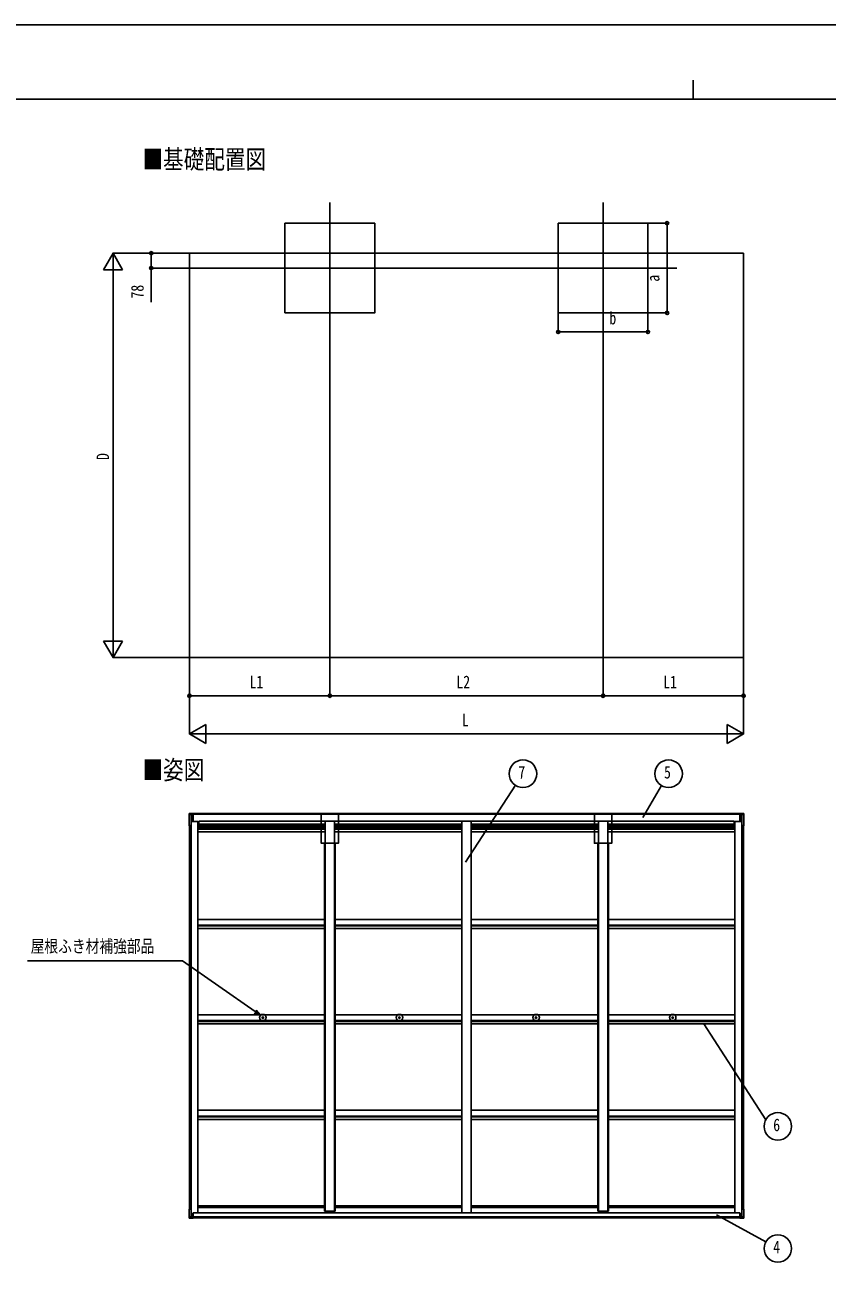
# Model space of a CAD drawing. Units: millimetres, scale not verified. Extents: x -8410 to 8410, y -5940 to 5940.
# Drawn here: x -3512 to 693, y -554 to 5940 of the extents above; entities that cross this region are included whole.
import ezdxf
from ezdxf.enums import TextEntityAlignment as Align

# ---------------------------------------------------------------- set-up
doc = ezdxf.new("R2010")
doc.units = ezdxf.units.MM
doc.header["$LTSCALE"] = 30
for name, color, linetype in [('0-2_USER1', 3, 'Continuous'), ('0-3_YKK_12', 2, 'Continuous'), ('0-4_YKK_13', 4, 'Continuous'), ('0-5_YKK_A1', 4, 'Continuous'), ('0-6_YKK_D', 6, 'Continuous'), ('0-7_YKK_ZWAK', 7, 'Continuous')]:
    doc.layers.add(name, color=color, linetype=linetype)
doc.styles.add('ＭＳ ゴシック', font='')
doc.styles.get('ＭＳ ゴシック').set_extended_font_data('MS Gothic')

msp = doc.modelspace()

# ---------------------------------------------------------------- linework, layer by layer
at = {"layer": '0-3_YKK_12'}
for p, q in [((-1913.61, 5009.42), (-1913.61, 4083.46)), ((-481.61, 5009.42), (-481.61, 4083.46)), ((-2299.87, 4665.6), (-95.35, 4665.6))]:
    msp.add_line(p, q, dxfattribs=at)
at = {"layer": '0-4_YKK_13'}
for p, q in [((-2651.61, 1744.7), (-2651.61, 1808.26)), ((-2649.61, 1808.37), (-2649.61, 1803.09)), ((-2649.61, 1803.09), (-2640.61, 1803.14)), ((-2640.61, 1803.14), (-2640.61, 1744.96)), ((-2629.61, 1808.5), (-2639.09, 1808.5)), ((-2638.81, 1802.93), (-2638.81, 1765.21)), ((-2635.62, 1785.78), (-2629.61, 1785.78)), ((-2635.62, 1785.78), (-2635.62, 1765.21)), ((-2630.63, 1808.43), (-2629.61, 1808.43)), ((-2629.61, 1808.43), (-2629.61, 1808.5)), ((-2629.61, 1808.43), (-2629.61, 1804.08)), ((-2629.61, 1802.93), (-2629.61, 1804.08)), ((234.39, 1808.5), (243.87, 1808.5)), ((234.39, 1808.43), (234.39, 1808.5)), ((235.41, 1808.43), (234.39, 1808.43)), ((234.39, 1808.43), (234.39, 1804.08)), ((234.39, 1802.93), (234.39, 1804.08)), ((240.4, 1785.78), (234.39, 1785.78)), ((240.4, 1785.78), (240.4, 1765.21)), ((243.59, 1802.93), (243.59, 1765.21)), ((254.39, 1803.09), (245.39, 1803.14)), ((245.39, 1803.14), (245.39, 1744.96)), ((254.39, 1808.37), (254.39, 1803.09)), ((256.39, 1744.7), (256.39, 1808.26)), ((-2651.61, 1744.7), (-2651.61, 1742.5)), ((-2650.11, 1744.7), (-2650.11, 1742.5)), ((-2640.61, 1744.96), (-2649.72, 1744.91)), ((-2640.61, 1744.8), (-2649.64, 1744.75)), ((-2639.91, 1749.72), (-2640.61, 1749.72)), ((-2640.61, 1744.8), (-2640.61, 1744.96)), ((-2639.91, 1749.49), (-2640.48, 1749.65)), ((244.69, 1749.72), (245.39, 1749.72)), ((244.69, 1749.49), (245.25, 1749.65)), ((245.39, 1744.96), (254.49, 1744.91)), ((245.39, 1744.8), (245.39, 1744.96)), ((245.39, 1744.8), (254.42, 1744.75)), ((254.89, 1744.7), (254.89, 1742.5)), ((256.39, 1744.7), (256.39, 1742.5)), ((-2267.07, 738.75), (-2265.96, 738.77)), ((-2267.07, 737.75), (-2265.96, 737.73)), ((-2265.96, 738.77), (-2265.44, 738.87)), ((-2265.96, 737.73), (-2265.44, 737.63)), ((-2265.34, 739.39), (-2265.44, 738.87)), ((-2265.34, 737.12), (-2265.44, 737.63)), ((-2265.32, 740.5), (-2265.34, 739.39)), ((-2265.32, 736.01), (-2265.34, 737.12)), ((-2264.32, 740.5), (-2264.3, 739.39)), ((-2264.32, 736.01), (-2264.3, 737.12)), ((-2264.3, 739.39), (-2264.2, 738.87)), ((-2264.3, 737.12), (-2264.2, 737.63)), ((-2263.68, 738.77), (-2264.2, 738.87)), ((-2263.68, 737.73), (-2264.2, 737.63)), ((-2262.58, 738.75), (-2263.68, 738.77)), ((-2262.58, 737.75), (-2263.68, 737.73)), ((-1551.07, 738.75), (-1549.96, 738.77)), ((-1551.07, 737.75), (-1549.96, 737.73)), ((-1549.96, 738.77), (-1549.44, 738.87)), ((-1549.96, 737.73), (-1549.44, 737.63)), ((-1549.34, 739.39), (-1549.44, 738.87)), ((-1549.34, 737.12), (-1549.44, 737.63)), ((-1549.32, 740.5), (-1549.34, 739.39)), ((-1549.32, 736.01), (-1549.34, 737.12)), ((-1548.32, 740.5), (-1548.3, 739.39)), ((-1548.32, 736.01), (-1548.3, 737.12)), ((-1548.3, 739.39), (-1548.2, 738.87)), ((-1548.3, 737.12), (-1548.2, 737.63)), ((-1547.68, 738.77), (-1548.2, 738.87)), ((-1547.68, 737.73), (-1548.2, 737.63)), ((-1546.58, 738.75), (-1547.68, 738.77)), ((-1546.58, 737.75), (-1547.68, 737.73)), ((-835.07, 738.75), (-833.96, 738.77)), ((-835.07, 737.75), (-833.96, 737.73)), ((-833.96, 738.77), (-833.44, 738.87)), ((-833.96, 737.73), (-833.44, 737.63)), ((-833.34, 739.39), (-833.44, 738.87)), ((-833.34, 737.12), (-833.44, 737.63)), ((-833.32, 740.5), (-833.34, 739.39)), ((-833.32, 736.01), (-833.34, 737.12)), ((-832.32, 740.5), (-832.3, 739.39)), ((-832.32, 736.01), (-832.3, 737.12)), ((-832.3, 739.39), (-832.2, 738.87)), ((-832.3, 737.12), (-832.2, 737.63)), ((-831.68, 738.77), (-832.2, 738.87)), ((-831.68, 737.73), (-832.2, 737.63)), ((-830.58, 738.75), (-831.68, 738.77)), ((-830.58, 737.75), (-831.68, 737.73)), ((-119.07, 738.75), (-117.96, 738.77)), ((-119.07, 737.75), (-117.96, 737.73)), ((-117.96, 738.77), (-117.44, 738.87)), ((-117.96, 737.73), (-117.44, 737.63)), ((-117.34, 739.39), (-117.44, 738.87)), ((-117.34, 737.12), (-117.44, 737.63)), ((-117.32, 740.5), (-117.34, 739.39)), ((-117.32, 736.01), (-117.34, 737.12)), ((-116.32, 740.5), (-116.3, 739.39)), ((-116.32, 736.01), (-116.3, 737.12)), ((-116.3, 739.39), (-116.2, 738.87)), ((-116.3, 737.12), (-116.2, 737.63)), ((-115.68, 738.77), (-116.2, 738.87)), ((-115.68, 737.73), (-116.2, 737.63)), ((-114.58, 738.75), (-115.68, 738.77)), ((-114.58, 737.75), (-115.68, 737.73)), ((-2651.61, -310.85), (-2651.61, -266.18)), ((-2651.61, -310.85), (-2651.61, -266.18)), ((-2651.61, -312.04), (-2651.61, -310.85)), ((-2651.61, -312.04), (-2651.61, -310.85)), ((-2651.61, -312.04), (-2629.61, -312.04)), ((-2651.61, -312.04), (-2629.61, -312.04)), ((-2640.66, -265.93), (-2649.72, -265.98)), ((-2640.66, -265.93), (-2649.72, -265.98)), ((-2640.61, -265.93), (-2640.61, -304.78)), ((-2640.61, -265.93), (-2640.61, -304.78)), ((-2640.61, -271.11), (-2639.91, -271.11)), ((-2640.61, -271.11), (-2639.91, -271.11)), ((-2639.91, -273.1), (-2640.56, -273.1)), ((-2640.56, -304.77), (-2640.56, -273.1)), ((-2639.91, -273.1), (-2640.56, -273.1)), ((-2640.56, -304.77), (-2640.56, -273.1)), ((-2640.56, -275.34), (-2639.91, -275.34)), ((-2640.56, -275.34), (-2639.91, -275.34)), ((-2638.81, -304.68), (-2638.81, -288.06)), ((-2638.81, -304.68), (-2638.81, -288.06)), ((-2635.62, -300.82), (-2635.62, -288.06)), ((-2635.62, -300.82), (-2635.62, -288.06)), ((-2635.62, -300.82), (-2629.61, -300.82)), ((-2635.62, -300.82), (-2629.61, -300.82)), ((-2629.61, -304.27), (-2630.63, -304.27)), ((-2629.61, -304.27), (-2630.63, -304.27)), ((-2630.63, -308.62), (-2629.61, -308.62)), ((-2630.63, -308.62), (-2629.61, -308.62)), ((-2629.61, -288.06), (-2629.61, -311.04)), ((-2629.61, -288.06), (-2629.61, -311.04)), ((-2629.61, -308.62), (-2629.61, -304.27)), ((-2629.61, -308.62), (-2629.61, -304.27)), ((-2629.61, -312.04), (-2629.61, -308.62)), ((-2629.61, -312.04), (-2629.61, -308.62)), ((234.39, -288.06), (234.39, -311.04)), ((240.4, -300.82), (234.39, -300.82)), ((234.39, -304.27), (235.41, -304.27)), ((234.39, -308.62), (234.39, -304.27)), ((235.41, -308.62), (234.39, -308.62)), ((234.39, -312.04), (234.39, -308.62)), ((256.39, -312.04), (234.39, -312.04)), ((240.4, -300.82), (240.4, -288.06)), ((243.59, -304.68), (243.59, -288.06)), ((245.39, -271.11), (244.69, -271.11)), ((244.69, -273.1), (245.34, -273.1)), ((245.34, -275.34), (244.69, -275.34)), ((245.34, -304.77), (245.34, -273.1)), ((245.39, -265.93), (245.39, -304.78)), ((245.44, -265.93), (254.49, -265.98)), ((256.39, -310.85), (256.39, -266.18)), ((256.39, -312.04), (256.39, -310.85))]:
    msp.add_line(p, q, dxfattribs=at)
for points in [[(-2629.61, 1802.93), (-2640.56, 1802.93), (-2640.61, 1802.93)], [(-2640.56, 1802.93), (-2640.56, 1751.71), (-2639.91, 1751.71)], [(-2631.54, 1808.44), (-2630.91, 1808.43), (-2630.63, 1808.43)], [(-2629.61, 1802.93), (-2629.61, 1793.49), (-2629.61, 1786.8), (-2629.61, 1774.02), (-2629.61, 1765.21)], [(234.39, 1802.93), (234.39, 1793.49), (234.39, 1786.8), (234.39, 1774.02), (234.39, 1765.21)], [(234.39, 1802.93), (245.34, 1802.93), (245.39, 1802.93)], [(236.32, 1808.44), (235.68, 1808.43), (235.41, 1808.43)], [(245.34, 1802.93), (245.34, 1751.71), (244.69, 1751.71)], [(-2640.48, 1749.65), (-2640.54, 1749.67), (-2640.61, 1749.68)], [(245.25, 1749.65), (245.32, 1749.67), (245.39, 1749.68)], [(-2649.61, -310.54), (-2649.61, -305.26), (-2631.54, -304.29)], [(-2649.61, -310.54), (-2649.61, -305.26), (-2631.54, -304.29)], [(-2629.61, -304.27), (-2629.61, -288.06), (-2639.91, -288.06)], [(-2629.61, -304.27), (-2629.61, -288.06), (-2639.91, -288.06)], [(-2630.63, -308.62), (-2631.29, -308.64), (-2631.54, -308.67)], [(-2630.63, -308.62), (-2631.29, -308.64), (-2631.54, -308.67)], [(234.39, -304.27), (234.39, -288.06), (244.69, -288.06)], [(235.41, -308.62), (236.06, -308.64), (236.32, -308.67)], [(254.39, -310.54), (254.39, -305.26), (236.32, -304.29)]]:
    msp.add_lwpolyline(points, dxfattribs=at)
for centre, radius in [((-2264.82, 738.25), 17), ((-2264.82, 738.25), 4), ((-1548.82, 738.25), 17), ((-1548.82, 738.25), 4), ((-832.82, 738.25), 17), ((-832.82, 738.25), 4), ((-116.82, 738.25), 17), ((-116.82, 738.25), 4)]:
    msp.add_circle(centre, radius, dxfattribs=at)
for centre, radius, start, end in [((-2650.1, 1798.81), 9.57, 87.70094, 99.08684), ((254.88, 1798.81), 9.57, 80.91316, 92.29906), ((-2650.11, 1747.24), 4.96, 252.34871, 275.71655), ((-2650.17, 1740.3), 4.63, 84.4046, 108.16698), ((-2649.75, 1743.6), 1.16, 84.4046, 108.16698), ((-2649.73, 1743.69), 1.24, 252.34871, 275.71655), ((254.88, 1747.24), 4.96, 264.28345, 287.65129), ((254.51, 1743.69), 1.24, 264.28345, 287.65129), ((254.53, 1743.6), 1.16, 71.83302, 95.5954), ((254.95, 1740.3), 4.63, 71.83302, 95.5954), ((-2264.82, 738.25), 2.3, 167.44414, 192.55586), ((-2264.82, 738.25), 2.3, 77.44414, 102.55586), ((-2264.82, 738.25), 2.3, 257.44414, 282.55586), ((-2264.82, 738.25), 2.3, 347.44414, 12.55586), ((-1548.82, 738.25), 2.3, 167.44414, 192.55586), ((-1548.82, 738.25), 2.3, 77.44414, 102.55586), ((-1548.82, 738.25), 2.3, 257.44414, 282.55586), ((-1548.82, 738.25), 2.3, 347.44414, 12.55586), ((-832.82, 738.25), 2.3, 167.44414, 192.55586), ((-832.82, 738.25), 2.3, 77.44414, 102.55586), ((-832.82, 738.25), 2.3, 257.44414, 282.55586), ((-832.82, 738.25), 2.3, 347.44414, 12.55586), ((-116.82, 738.25), 2.3, 167.44414, 192.55586), ((-116.82, 738.25), 2.3, 77.44414, 102.55586), ((-116.82, 738.25), 2.3, 257.44414, 282.55586), ((-116.82, 738.25), 2.3, 347.44414, 12.55586), ((-2650.17, -270.58), 4.63, 84.4046, 108.16698), ((-2650.17, -270.58), 4.63, 84.4046, 108.16698), ((-2650.24, -313.32), 2.82, 79.27265, 119.01918), ((-2650.24, -313.32), 2.82, 79.27265, 119.01918), ((-2640.56, -285.01), 19.09, 90.15684, 90.31383), ((-2640.56, -285.01), 19.09, 90.15684, 90.31383), ((-2630.65, -321.57), 17.3, 89.93384, 92.95357), ((-2630.65, -321.57), 17.3, 89.93384, 92.95357), ((235.43, -321.57), 17.3, 87.04643, 90.06616), ((245.34, -285.01), 19.09, 89.68617, 89.84316), ((255.02, -313.32), 2.82, 60.98082, 100.72735), ((254.95, -270.58), 4.63, 71.83302, 95.5954)]:
    msp.add_arc(centre, radius, start, end, dxfattribs=at)
for centre, major_axis, ratio, start_param, end_param in [((-2774.18, 1694.5), (2175.25, 11.95), 0.052119, 1.5132126, 1.5132608), ((-2662.36, 1694.5), (222.52, 16.05), 0.507219, 1.3953474, 1.4769191), ((-2665.41, 1694.5), (8.91, -111.9), 0.536296, 2.4808766, 2.5402998), ((267.14, 1694.5), (-222.52, 16.05), 0.507219, 4.8062662, 4.8878379), ((270.19, 1694.5), (-8.91, -111.9), 0.536296, 3.7428855, 3.8023087), ((378.96, 1694.5), (-2175.25, 11.95), 0.052119, 4.7699245, 4.7699727), ((-2774.18, -198.04), (2175.25, 11.95), 0.052119, 4.7693519, 4.7694001), ((-2774.18, -198.04), (2175.25, 11.95), 0.052119, 4.7693519, 4.7694001), ((-2662.36, -198.04), (222.52, 16.05), 0.507219, 4.7331065, 4.8146782), ((-2662.36, -198.04), (222.52, 16.05), 0.507219, 4.7331065, 4.8146782), ((-2665.41, -198.04), (8.91, -111.9), 0.536296, 0.3064994, 0.3659225), ((-2665.41, -198.04), (8.91, -111.9), 0.536296, 0.3064994, 0.3659225), ((267.14, -198.04), (-222.52, 16.05), 0.507219, 1.4685071, 1.5500788), ((270.19, -198.04), (-8.91, -111.9), 0.536296, 5.9172628, 5.9766859), ((378.96, -198.04), (-2175.25, 11.95), 0.052119, 1.5137852, 1.5138334)]:
    msp.add_ellipse(centre, major_axis=major_axis, ratio=ratio, start_param=start_param, end_param=end_param, dxfattribs=at)
at = {"layer": '0-5_YKK_A1'}
for p, q in [((-2649.61, 4743.4), (254.39, 4743.4)), ((-2649.61, 4743.4), (-2649.61, 2624.4)), ((254.39, 4743.4), (254.39, 2624.4)), ((254.39, 2624.4), (-2649.61, 2624.4)), ((-2629.61, 1807.33), (234.39, 1807.33)), ((-2629.61, 1807.33), (-2629.61, 1765.21)), ((-2629.61, 1804.74), (234.39, 1804.74)), ((-2604.61, 1765.21), (-2604.61, -285.02)), ((-2599.61, 1767.02), (204.39, 1767.02)), ((-2599.61, 1751.01), (-2599.61, 1767.02)), ((-1938.61, 1767.02), (-1938.61, -285.02)), ((-1888.61, 1767.02), (-1888.61, -285.02)), ((-1222.61, 1767.02), (-1222.61, -285.02)), ((-1172.61, 1767.02), (-1172.61, -285.02)), ((-506.61, 1767.02), (-506.61, -285.02)), ((-456.61, 1767.02), (-456.61, -285.02)), ((204.39, 1751.01), (204.39, 1767.02)), ((209.39, 1765.21), (209.39, -285.02)), ((209.39, 1765.21), (209.39, -285.02)), ((234.39, 1807.33), (234.39, 1765.21)), ((-2649.61, 1744.75), (-2649.61, -265.97)), ((-2604.61, 1751.01), (-1938.61, 1751.01)), ((-2604.61, 1742.94), (-1938.61, 1742.94)), ((-2604.61, 1734.74), (-1938.61, 1734.74)), ((-2604.61, 1730.81), (-1938.61, 1730.81)), ((-2604.61, 1725.73), (-1938.61, 1725.73)), ((-2604.61, 1711.73), (-1938.61, 1711.73)), ((-1888.61, 1751.01), (-1222.61, 1751.01)), ((-1888.61, 1742.94), (-1222.61, 1742.94)), ((-1888.61, 1734.74), (-1222.61, 1734.74)), ((-1888.61, 1730.81), (-1222.61, 1730.81)), ((-1888.61, 1725.73), (-1222.61, 1725.73)), ((-1888.61, 1711.73), (-1222.61, 1711.73)), ((-1172.61, 1751.01), (-506.61, 1751.01)), ((-1172.61, 1742.94), (-506.61, 1742.94)), ((-1172.61, 1734.74), (-506.61, 1734.74)), ((-1172.61, 1730.81), (-506.61, 1730.81)), ((-1172.61, 1725.73), (-506.61, 1725.73)), ((-1172.61, 1711.73), (-506.61, 1711.73)), ((-456.61, 1751.01), (209.39, 1751.01)), ((-456.61, 1742.94), (209.39, 1742.94)), ((-456.61, 1734.74), (209.39, 1734.74)), ((-456.61, 1730.81), (209.39, 1730.81)), ((-456.61, 1725.73), (209.39, 1725.73)), ((-456.61, 1711.73), (209.39, 1711.73)), ((254.39, 1744.75), (254.39, -265.97)), ((-2604.64, 1253.02), (-1938.64, 1253.02)), ((-1888.64, 1253.02), (-1222.64, 1253.02)), ((-1172.64, 1253.02), (-506.64, 1253.02)), ((-456.64, 1253.02), (209.36, 1253.02)), ((-2604.64, 1223.28), (-1938.64, 1223.28)), ((-2604.64, 1218.66), (-1938.64, 1218.66)), ((-2604.64, 1205.73), (-1938.64, 1205.73)), ((-1888.64, 1223.28), (-1222.64, 1223.28)), ((-1888.64, 1218.66), (-1222.64, 1218.66)), ((-1888.64, 1205.73), (-1222.64, 1205.73)), ((-1172.64, 1223.28), (-506.64, 1223.28)), ((-1172.64, 1218.66), (-506.64, 1218.66)), ((-1172.64, 1205.73), (-506.64, 1205.73)), ((-456.64, 1223.28), (209.36, 1223.28)), ((-456.64, 1218.66), (209.36, 1218.66)), ((-456.64, 1205.73), (209.36, 1205.73)), ((-2604.64, 752.77), (-1938.64, 752.77)), ((-2604.64, 723.04), (-1938.64, 723.04)), ((-2604.64, 718.41), (-1938.64, 718.41)), ((-1888.64, 752.77), (-1222.64, 752.77)), ((-1888.64, 723.04), (-1222.64, 723.04)), ((-1888.64, 718.41), (-1222.64, 718.41)), ((-1172.64, 752.77), (-506.64, 752.77)), ((-1172.64, 723.04), (-506.64, 723.04)), ((-1172.64, 718.41), (-506.64, 718.41)), ((-456.64, 752.77), (209.36, 752.77)), ((-456.64, 723.04), (209.36, 723.04)), ((-456.64, 718.41), (209.36, 718.41)), ((-2604.64, 705.48), (-1938.64, 705.48)), ((-1888.64, 705.48), (-1222.64, 705.48)), ((-1172.64, 705.48), (-506.64, 705.48)), ((-456.64, 705.48), (209.36, 705.48)), ((-2604.64, 252.53), (-1938.64, 252.53)), ((-2604.64, 222.79), (-1938.64, 222.79)), ((-2604.64, 218.17), (-1938.64, 218.17)), ((-2604.64, 205.24), (-1938.64, 205.24)), ((-1888.64, 252.53), (-1222.64, 252.53)), ((-1888.64, 222.79), (-1222.64, 222.79)), ((-1888.64, 218.17), (-1222.64, 218.17)), ((-1888.64, 205.24), (-1222.64, 205.24)), ((-1172.64, 252.53), (-506.64, 252.53)), ((-1172.64, 222.79), (-506.64, 222.79)), ((-1172.64, 218.17), (-506.64, 218.17)), ((-1172.64, 205.24), (-506.64, 205.24)), ((-456.64, 252.53), (209.36, 252.53)), ((-456.64, 222.79), (209.36, 222.79)), ((-456.64, 218.17), (209.36, 218.17)), ((-456.64, 205.24), (209.36, 205.24)), ((-2604.61, -247.26), (-1938.61, -247.26)), ((-2604.61, -256.6), (-1938.61, -256.6)), ((-1888.61, -247.26), (-1222.61, -247.26)), ((-1888.61, -256.6), (-1222.61, -256.6)), ((-1172.61, -247.26), (-506.61, -247.26)), ((-1172.61, -256.6), (-506.61, -256.6)), ((-456.61, -247.26), (209.39, -247.26)), ((-456.61, -256.6), (209.39, -256.6)), ((-2629.61, -288.06), (-2639.91, -288.06)), ((-2629.61, -285.02), (234.39, -285.02)), ((-2629.61, -311.04), (-2629.61, -285.02)), ((-2629.61, -305.42), (234.39, -305.42)), ((-2629.61, -311.04), (234.39, -311.04)), ((234.39, -311.04), (234.39, -285.02)), ((234.39, -288.06), (244.69, -288.06))]:
    msp.add_line(p, q, dxfattribs=at)
for points in [[(-2148.61, 4430.6), (-1678.61, 4430.6), (-1678.61, 4900.6), (-2148.61, 4900.6)], [(-716.61, 4430.6), (-246.61, 4430.6), (-246.61, 4900.6), (-716.61, 4900.6)], [(-1958.81, 1807.74), (-1868.41, 1807.74), (-1868.41, 1652.24), (-1958.81, 1652.24)], [(-526.81, 1807.74), (-436.41, 1807.74), (-436.41, 1652.24), (-526.81, 1652.24)], [(-1941.11, 1652.24), (-1886.11, 1652.24), (-1886.11, -275.1), (-1941.11, -275.1)], [(-509.11, 1652.24), (-454.11, 1652.24), (-454.11, -275.1), (-509.11, -275.1)]]:
    msp.add_lwpolyline(points, close=True, dxfattribs=at)
for points in [[(-2604.61, 1765.21), (-2639.91, 1765.21), (-2639.91, -288.06)], [(209.39, 1765.21), (244.69, 1765.21), (244.69, -288.06)]]:
    msp.add_lwpolyline(points, dxfattribs=at)
at = {"layer": '0-6_YKK_D'}
for p, q in [((-245.61, 4900.6), (-145.61, 4900.6)), ((-146.61, 4430.6), (-146.61, 4900.6)), ((-3049.61, 4743.4), (-3099.61, 4656.79)), ((-2650.61, 4743.4), (-3050.61, 4743.4)), ((-3049.61, 4743.4), (-2999.61, 4656.79)), ((-3049.61, 4743.4), (-3049.61, 4570.19)), ((-2650.61, 4743.4), (-2850.61, 4743.4)), ((-3099.61, 4656.79), (-2999.61, 4656.79)), ((-3049.61, 2724.4), (-3049.61, 4643.4)), ((-2300.87, 4665.6), (-2850.61, 4665.6)), ((-716.61, 4429.6), (-716.61, 4329.6)), ((-246.61, 4429.6), (-246.61, 4329.6)), ((-245.61, 4430.6), (-145.61, 4430.6)), ((-716.61, 4330.6), (-246.61, 4330.6)), ((-1913.61, 4082.46), (-1913.61, 2423.4)), ((-1913.61, 4082.46), (-1913.61, 2423.4)), ((-481.61, 4082.46), (-481.61, 2423.4)), ((-481.61, 4082.46), (-481.61, 2423.4)), ((-3049.61, 2624.4), (-3049.61, 2797.6)), ((-3049.61, 2624.4), (-3099.61, 2711)), ((-2999.61, 2711), (-3099.61, 2711)), ((-3049.61, 2624.4), (-2999.61, 2711)), ((-2650.61, 2624.4), (-3050.61, 2624.4)), ((-2649.61, 2623.4), (-2649.61, 2223.4)), ((-2649.61, 2622.4), (-2649.61, 2423.4)), ((254.39, 2623.4), (254.39, 2223.4)), ((254.39, 2622.4), (254.39, 2423.4)), ((-1913.61, 2424.4), (-2649.61, 2424.4)), ((-1913.61, 2424.4), (-481.61, 2424.4)), ((-481.61, 2424.4), (254.39, 2424.4)), ((-2649.61, 2224.4), (-2563.01, 2274.4)), ((-2563.01, 2174.4), (-2563.01, 2274.4)), ((254.39, 2224.4), (167.79, 2274.4)), ((167.79, 2274.4), (167.79, 2174.4)), ((-2649.61, 2224.4), (-2563.01, 2174.4)), ((-2649.61, 2224.4), (-2476.41, 2224.4)), ((-2549.61, 2224.4), (154.39, 2224.4)), ((254.39, 2224.4), (81.18, 2224.4)), ((254.39, 2224.4), (167.79, 2174.4)), ((-1203.42, 1552.51), (-940.8, 1955.93)), ((-273.56, 1786.6), (-174.85, 1954.23)), ((46.7, 705.48), (370.73, 203.39)), ((113.06, -294.49), (370.73, -436.53))]:
    msp.add_line(p, q, dxfattribs=at)
for points in [[(-2849.61, 4743.4), (-2849.61, 4665.6), (-2849.61, 4486)], [(-2276.65, 750.46), (-2304.56, 769.88), (-2686.27, 1035.43), (-3498.74, 1035.43)], [(-2309.76, 762.4), (-2276.65, 750.46), (-2299.36, 777.36)]]:
    msp.add_lwpolyline(points, dxfattribs=at)
for centre, radius in [((-146.61, 4900.6), 8.5), ((-2849.61, 4743.4), 8.5), ((-2849.61, 4665.6), 8.5), ((-146.61, 4430.6), 8.5), ((-716.61, 4330.6), 8.5), ((-246.61, 4330.6), 8.5), ((-2649.61, 2424.4), 8.5), ((-1913.61, 2424.4), 8.5), ((-1913.61, 2424.4), 8.5), ((-481.61, 2424.4), 8.5), ((-481.61, 2424.4), 8.5), ((254.39, 2424.4), 8.5), ((-901.52, 2016.27), 72), ((-138.32, 2016.27), 72), ((433.78, 168.63), 72), ((433.78, -471.3), 72)]:
    msp.add_circle(centre, radius, dxfattribs=at)
at = {"layer": '0-7_YKK_ZWAK'}
for p, q in [((-9.96, 5650), (-9.96, 5550)), ((7790.04, 5550), (-7809.96, 5550))]:
    msp.add_line(p, q, dxfattribs=at)
msp.add_lwpolyline([(-8410, -5940), (8410, -5940), (8410, 5940), (-8410, 5940)], close=True, dxfattribs=at)

# ---------------------------------------------------------------- texts
at = {"layer": '0-2_USER1', "style": 'ＭＳ ゴシック', "width": 0.8}
for s, p in [('■基礎配置図', (-2895.4, 5156)), ('■姿図', (-2895.4, 1957))]:
    msp.add_text(s, height=98.97, dxfattribs=at).set_placement(p, align=Align.BOTTOM_LEFT)
at = {"layer": '0-6_YKK_D', "style": 'ＭＳ ゴシック', "width": 0.8}
for s, p in [('a', (-166.61, 4594.14)), ('78', (-2869.61, 4506)), ('D', (-3050.41, 3659.9))]:
    msp.add_text(s, height=65.98, rotation=90, dxfattribs=at).set_placement(p, align=Align.BOTTOM_LEFT)
for s, p in [('b', (-448.81, 4350.6)), ('L1', (-2334.41, 2444.4)), ('L2', (-1250.41, 2444.4)), ('L1', (-166.41, 2444.4)), ('L', (-1221.61, 2244.4)), ('7', (-925.52, 1971.27)), ('5', (-162.32, 1971.27)), ('屋根ふき材補強部品', (-3481.28, 1059.67)), ('6', (409.78, 123.63)), ('4', (409.78, -516.3))]:
    msp.add_text(s, height=65.98, dxfattribs=at).set_placement(p, align=Align.BOTTOM_LEFT)

doc.saveas('drawing.dxf')
